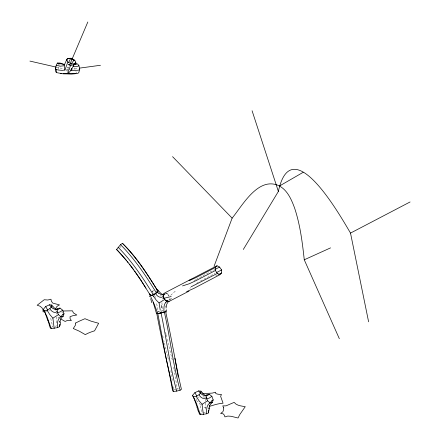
<?xml version="1.0" encoding="UTF-8"?>
<svg xmlns="http://www.w3.org/2000/svg" width="440" height="440" viewBox="0 0 440 440"><rect width="100%" height="100%" fill="white"/><g stroke="black" fill="none" stroke-linecap="round" stroke-linejoin="round"><path stroke-width="0.33" stroke-dasharray="2.2 1.65" d="M56.337 316.899L56.634 324.5M205.519 403.024L205.684 409.239M59.901 65.373L59.945 64.191M161.937 302.627L162.333 310.811L159.874 311.405M205.585 401.175L205.706 399.124M67.111 71.737L67.254 67.243L68.288 67.48M56.452 314.05L56.524 312.994M165.457 306.966L165.572 305.888M162.25 299.145L162.365 298.194M58.267 69.361L58.872 66.44M67.854 69.113L69.982 64.092M169.614 300.262L170.121 299.123L169.444 296.736M119.818 247.687L121.028 246.384M165.341 293.145L167.255 293.728L168.591 292.391M165.611 293.81L166.347 293.024L169.109 295.548L167.662 296.379M175.236 291.198L170.088 295.851M195.844 399.647L196.983 398.75M189.772 288.316L190.801 287.551M171.809 298.32L169.879 299.519L169.73 298.227M152.141 291.643L154.165 290.4L152.224 291.143L153.186 292.749M196.515 283.388L199.925 281.386M200.497 281.05L215.132 273.295M194.073 280.687L195.734 279.736M196.29 279.416L206.047 274.12M167.255 293.728L169.065 295.774M206.635 273.812L214.275 269.819M215.677 276.056L218.026 274.829M51.491 327.322L52.69 326.716L50.369 316.861M199.474 414.062L201.872 412.841L199.722 403.684M170.121 299.123L169.213 299.585A9.636 5.616 -0.2 0 0 168.938 299.756M59.125 317.136L57.981 317.526L58.234 317.746M158.378 311.861L159.484 311.564M173.927 389.884L176.743 389.175M159.264 311.559L158.037 311.856L157.889 311.141M206.212 407.16L203.72 407.699L202.868 406.857M55.038 326.233L56.793 325.87M203.044 412.599L205.975 411.994M45.865 311.471L46.569 311.35M68.255 69.652L70.268 69.377M70.939 69.289L78.326 68.283M65.956 70.549L67.056 70.406M161.15 311.124L162.47 310.97M178.596 388.9L177.304 389.032L174.152 369.963M69.647 64.916L68.618 64.873L69.966 64.972M68.178 64.806L70.054 64.966M68.101 64.812L69.751 64.988M56.353 67.16L63.624 68.833M66.264 69.438L67.584 69.746M196.306 400.659L197.774 401.522L199.639 403.442M204.369 397.727L203.231 396.545M200.42 404.3L201.201 405.158M160.226 295.515L160.705 296.115M75.884 71.709L76.566 72.611M61.853 312.054L62.53 313.038M154.611 295.46L155.353 297.182M155.573 297.781L155.782 298.392M167.734 356.543L163.889 340.747M167.893 357.175L168.85 360.987M167.2 339.235L172.486 360.905M165.594 332.228L166.023 334.142M166.166 334.78L166.887 337.964M162.751 335.659L163.169 337.568M173.294 386.793L173.673 388.647M157.614 309.716L156.547 302.44M74.696 67.919L74.998 69.658M170.852 370.645L172.43 381.568M173.745 367.367L174.053 369.314M58.834 63.113L58.856 65.109M49.528 310.783A58.185 33.594 0 0 1 48.763 310.937M198.473 397.595A27.55 15.906 0 0 1 199.073 397.161"/><path stroke-width="0.66" d="M49.203 324.923L50.292 327.932L51.221 328.581L57.343 327.679C57.459 324.049 57.09 319.555 60.302 317.07A4.901 3.058 -74.5 0 1 60.902 316.729L63.173 316.393L64.004 313.786L62.695 310.2L59.967 308.061L57.717 308.688L56.485 309.788M198.385 411.054L199.474 414.062L200.404 414.711L206.525 413.809C206.641 410.179 206.272 405.68 209.484 403.2A4.901 3.053 -74.3 0 1 210.084 402.864L212.355 402.523L213.186 399.916L211.877 396.33L209.149 394.191L206.899 394.818L205.667 395.912A2.074 1.711 29.5 0 1 204.941 396L202.653 394.752M219.973 274.67L217.393 273.394L215.358 270.529L215.402 267.465L216.986 265.777L219.566 267.053L221.601 269.918L221.556 272.987L219.973 274.67L193.947 288.354L186.582 291.659M59.477 324.385L59.45 326.722L57.343 327.679M208.659 410.514L208.632 412.852L206.525 413.809M153.12 302.181L156.338 313.022L157.806 313.484L163.785 312.444C164.219 309.05 163.213 304.931 165.902 302.258M59.45 326.722L59.543 325.49M208.632 412.852L208.725 411.62M208.774 408.903L208.885 407.825M165.726 310.684L165.644 311.531L163.785 312.444M59.642 322.234L59.763 321.156M166.029 308.066L166.749 304.298L167.679 302.511A6.754 5.236 44 0 1 168.641 301.637L188.991 291.137M59.967 322.036L60.715 319.039L62.266 316.916A5.692 4.615 55.2 0 1 63.179 316.404M150.491 295.372L149.595 293.882L150.189 295.488L152.862 295.202L155.732 293.667L157.657 291.709L157.916 290.081L156.64 289.757M209.149 408.166L209.897 405.168L211.448 403.046M209.181 405.719L209.275 405.224M74.344 64.026L77.666 63.971L78.969 65.813L79.739 69.069L78.76 72.694L77.858 73.359L75.075 73.717L67.529 73.651L71.121 63.85L67.859 61.98L66.638 59.846L67.458 58.421L71.104 58.245L74.723 60.214L75.84 62.293C72.661 65.841 71.814 71.055 67.529 73.651L62.871 73.805L56.645 72.633L55.754 71.836L55.44 68.277L56.282 65.213L57.376 63.085L64.537 64.554L66.638 59.846M51.221 328.581L47.058 316.817L43.412 309.199L45.716 306.537L49.44 304.799L51.662 305.025L51.694 306.57L49.907 308.572C51.326 312.351 57.833 314.969 57.717 308.688M200.404 414.711L196.24 402.947L192.594 395.329L194.898 392.667L198.622 390.924L200.844 391.155L200.877 392.7L199.089 394.702C200.508 398.481 207.014 401.099 206.899 394.818M155.732 293.667C157.316 297.435 164.048 299.717 163.873 293.507L162.536 294.882A1.738 1.447 21.1 0 1 161.75 294.954L159.071 293.359M67.859 61.98L64.911 70.026L62.403 70.373L58.586 70.076L56.062 69.449L55.44 68.277M243.304 249.469L278.372 191.439C291.736 129.222 340.511 216.216 350.51 233.09L368.61 321.811M64.911 70.026L64.202 65.731L64.576 64.565M71.704 68.272L70.967 70.554L77.979 70.235L79.057 70.021L79.739 69.069M214.032 266.365L232.128 218.141C242.732 205.123 258.599 175.72 279.483 185.999C287.678 190.57 291.572 199.799 294.646 208.197C300.179 224.862 302.368 242.402 304.266 259.787L339.334 338.712M66.836 60.489L67.458 58.421M70.246 63.459L87.819 22M68.695 62.419L70.538 58.658L71.104 58.245M60.753 317.02L62.359 314.908M209.935 403.15L211.541 401.038M168.636 301.637L166.084 300.861L163.823 298.304L163.46 295.07L164.698 292.952L216.986 265.777M134.635 271.018L140.668 279.807L150.475 295.471L153.291 294.679L156.327 292.815L157.63 290.769C147.362 274.032 136.68 257.004 122.458 243.353L120.544 244.657L116.523 249.541C127.875 261.107 137.319 274.417 145.899 288.129M74.723 60.214L73.909 60.231L71.231 63.965M74.189 64.18L75.84 62.293M166.903 301.67L167.508 300.922M73.326 65.379L73.744 64.801M59.967 308.061L58.663 309.254L57.486 309.573M209.149 394.191C207.191 397.287 203.638 394.768 202.054 392.667M164.389 312.219L165.528 311.262C171.435 337.15 175.368 363.44 181.418 389.279L180.092 390.252L176.71 391.105L173.476 391.441L172.601 390.863C168.064 364.749 161.381 339.064 156.69 312.961L157.762 313.495L164.389 312.219C170.302 338.118 172.876 364.661 180.092 390.252M62.695 310.2L60.159 311.905L57.178 312.873M211.877 396.33L209.341 398.035L206.36 399.003M60.902 316.734L58.399 314.677L52.888 318.175L54.186 328.405M210.084 402.859L207.581 400.807L202.07 404.305L203.368 414.535M189.057 280.5L191.285 279.12M160.221 310.216L159.099 302.945L164.505 299.547L166.898 301.565L169.114 301.406L168.657 301.659M279.483 185.999L303.155 172.332M44.242 310.651L47.036 310.222L49.907 308.572M193.424 396.781L196.218 396.352L199.089 394.702M78.969 65.813L76.632 66.605L73.167 66.699M64.004 313.786L63.399 314.132A8.123 5.049 -4.8 0 0 62.37 314.914M213.186 399.916L212.581 400.257A8.123 5.088 -4.4 0 0 211.508 401.022M215.402 267.465L196.004 277.596L189.497 280.517M163.46 295.07L164.918 294.503M214.863 269.511L219.566 267.053M215.358 270.529L195.96 280.665L189.288 283.75L182.529 285.912M163.823 298.304L171.204 296.543M216.31 272.679L221.601 269.918M217.393 273.394L191.163 286.786M166.084 300.861L168.13 300.427M218.614 274.522L221.556 272.987M350.51 233.09L410.08 201.965M304.266 259.787L330.555 247.874M76.703 63.833L74.14 64.73M64.202 65.731L60.192 66.225L56.282 65.213M70.812 65.478L74.173 64.592M209.402 406.395L215.424 404.58A45.562 26.306 0 0 1 217.201 404.14L218.966 403.766A22.506 12.991 0 0 1 220.726 403.497L223.058 403.194L220.632 396.33L221.463 394.471L219.907 394.389A12.65 7.304 0 0 1 219.285 394.345A13.97 8.063 0 0 1 217.85 394.174L215.853 393.618L215.567 392.238L212.245 393.113L202.884 393.591M76.016 73.639L71.154 74.091L63.217 73.728M45.172 311.586L43.093 311.828L42.983 309.628L41.883 307.725L39.98 306.18L37.169 305.228L44.209 299.734L47.795 300.014L50.958 299.216L51.392 301.268L52.773 303.1L59.499 304.909C57.734 305.756 55.435 306.977 56.001 309.37M79.668 68.101L100.474 65.274M71.121 63.85L75.014 63.729M67.551 58.652L70.538 58.658L73.909 60.231M57.376 63.085L59.989 63.008L64.224 64.455M62.909 311.003L72.457 310.816L73.414 312.906L76.819 315.002L73.09 315.623L70.048 316.679L70.076 318.632L71.368 320.54L67.232 320.513L65.137 321.453L60.561 318.83M163.35 294.723L161.381 293.81L159.121 291.643M60.561 73.276L61.886 73.541M56.958 309.534L55.22 308.677L52.872 306.537M29.92 61.089L56.353 67.16M116.523 249.541L117.095 249.86M159.099 302.945L156.206 300.102L153.571 296.417M53.471 308.622L55.759 309.892A2.074 1.711 29.5 0 0 56.474 309.771M117.469 250.212L126.39 260.332M122.458 243.353C136.334 257.416 147.362 273.971 157.63 290.769M120.544 244.657C134.662 258.935 145.893 275.737 156.327 292.815M118.118 247.264C132 261.322 143.028 277.877 153.291 294.679M202.07 404.305L198.99 400.702L196.218 396.352M52.888 318.175L49.808 314.573L47.036 310.222M172.562 156.656L232.128 218.141M127.243 261.382L128.101 262.438M129.382 264.017L133.837 269.935M200.607 393.608L198.622 390.924M51.425 307.478L49.44 304.799M157.916 290.081L158.142 290.395M157.872 292.43L157.218 291.484A48.213 45.535 -36.3 0 1 156.899 291.016M194.898 392.667L196.95 396.281M45.716 306.537L47.767 310.151M149.826 294.311L150.475 295.471M153.78 293.821L154.341 294.91M150.189 295.488L153.923 303.529L157.806 313.484L166.128 358.331L173.476 391.441M193.886 397.848L197.164 407.27M44.704 311.718L47.795 320.502M163.229 296.296L164.505 299.547M206.294 397.518L207.581 400.807M57.112 311.388L58.399 314.677M252.082 110.748L278.372 191.439M160.738 312.736L160.831 313.192M161.068 313.104C166.645 339.053 169.598 365.492 176.71 391.105M174.911 358.193L178.222 377.031M56.062 69.449L56.645 72.633M211.453 403.051A5.692 4.62 59.1 0 1 212.35 402.512M208.241 411.444A62.293 48.395 55.6 0 1 208.389 410.146M209.017 410.394A67.436 50.364 59.9 0 1 209.297 408.232M198.248 411.098A92.626 88.077 0.2 0 1 197.043 407.303M192.478 395.411A34.26 30.921 -70.6 0 1 193.749 397.931M202.406 394.961A9.273 6.853 34.4 0 1 200.585 392.793M202.174 392.584A15.021 12.474 21.5 0 1 200.965 391.094M53.224 308.831A9.273 6.853 34.4 0 1 51.403 306.664M52.992 306.455A15.021 12.474 21.5 0 1 51.783 304.964M49.363 324.874A93.803 88.88 5.6 0 1 47.944 320.469M43.296 309.282A34.26 30.921 -70.6 0 1 44.567 311.8M60.17 324.858A67.452 50.028 60.5 0 1 60.478 322.273M59.989 325.655A62.255 47.52 57.7 0 1 60.066 324.803M165.919 302.297A5.522 3.812 -84.5 0 1 166.898 301.593M166.392 312.131A28.848 5.445 -89 0 1 166.634 309.755M161.667 307.725A50.958 8.2 84.6 0 1 161.26 305.492M158.802 293.557A10.78 8.932 24.4 0 1 157.559 292.083M153.417 296.45A16.511 6.991 54.3 0 1 152.697 295.213M158.994 291.715A19.998 16.962 18.2 0 1 158.015 290.461M149.49 296.125A27.984 22.215 89.3 0 1 149.727 296.632M150.585 298.722A27.984 22.215 89.3 0 1 150.782 299.261M150.97 299.811A27.984 22.215 89.3 0 1 151.778 302.671M75.675 323.01L75.597 324.071A24.261 14.008 0 0 1 75.312 325.358L73.276 328.52L79.321 331.194L85.333 334.642L86.597 333.944A20.917 12.078 0 0 1 87.951 333.256L90.722 332.134A73.348 42.35 0 0 1 92.835 331.381L94.578 330.825L98.632 323.284L91.047 321.156L84.942 318.709L80.944 320.441A70.34 40.612 0 0 0 77.88 321.877L75.675 323.01M223.746 407.847L223.591 409.888L222.811 411.84L220.632 413.435L223.163 413.831L224.109 414.854A16.588 9.576 0 0 1 224.664 416.202L224.923 416.911L227.794 416.064L231.049 416.284L238.068 418L239.723 414.623L245.251 406.681C241.395 405.944 236.715 405.774 234.146 402.369L226.045 405.845L222.745 405.889L223.746 407.847"/></g></svg>
